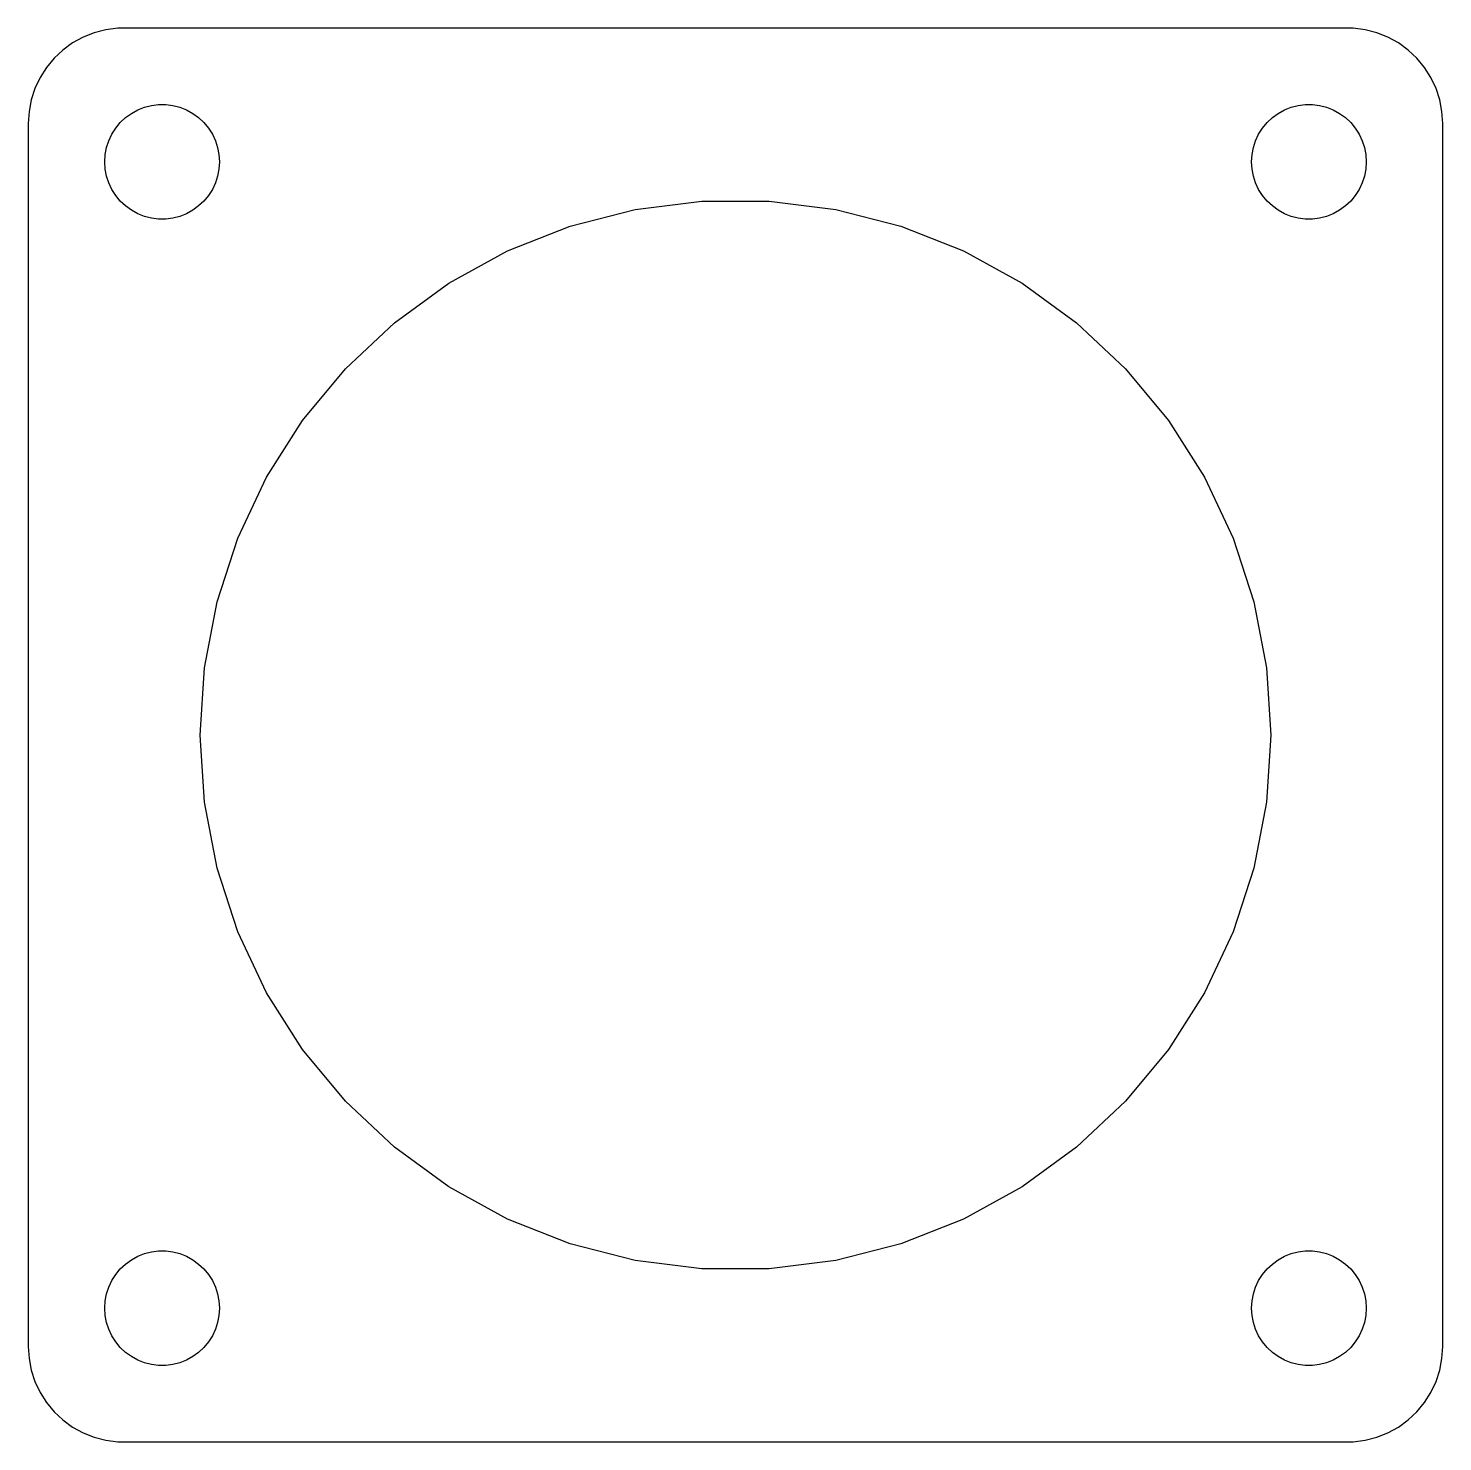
# Model space of a CAD drawing. Header units: metres. Extents: x -37 to 37, y -37 to 37.
import ezdxf

# ---------------------------------------------------------------- set-up
doc = ezdxf.new("R2010")
doc.units = ezdxf.units.M

msp = doc.modelspace()

# ---------------------------------------------------------------- linework, layer by layer
for p, q in [((-34.1289, 36.5241), (-34.6791, 36.2216)), ((-33.5451, 36.7553), (-34.1289, 36.5241)), ((-32.9369, 36.9114), (-33.5451, 36.7553)), ((-32.3139, 36.9901), (-32.9369, 36.9114)), ((32.3139, 36.9901), (-32.3139, 36.9901)), ((32.9369, 36.9114), (32.3139, 36.9901)), ((33.5451, 36.7553), (32.9369, 36.9114)), ((34.1289, 36.5241), (33.5451, 36.7553)), ((34.6791, 36.2216), (34.1289, 36.5241)), ((-35.1871, 35.8526), (-35.6448, 35.4227)), ((-34.6791, 36.2216), (-35.1871, 35.8526)), ((35.1871, 35.8526), (34.6791, 36.2216)), ((35.6448, 35.4227), (35.1871, 35.8526)), ((-36.0451, 34.9389), (-36.3815, 34.4088)), ((-35.6448, 35.4227), (-36.0451, 34.9389)), ((36.0451, 34.9389), (35.6448, 35.4227)), ((36.3815, 34.4088), (36.0451, 34.9389)), ((-36.3815, 34.4088), (-36.6489, 33.8406)), ((36.6489, 33.8406), (36.3815, 34.4088)), ((-36.6489, 33.8406), (-36.8429, 33.2434)), ((36.8429, 33.2434), (36.6489, 33.8406)), ((-36.9606, 32.6267), (-37, 32)), ((-36.8429, 33.2434), (-36.9606, 32.6267)), ((-31.6075, 32.533), (-31.2773, 32.7145)), ((-31.2773, 32.7145), (-30.927, 32.8532)), ((-30.927, 32.8532), (-30.5621, 32.9469)), ((-30.5621, 32.9469), (-30.1884, 32.9941)), ((-30.1884, 32.9941), (-29.8116, 32.9941)), ((-29.8116, 32.9941), (-29.4379, 32.9469)), ((-29.4379, 32.9469), (-29.0729, 32.8532)), ((-29.0729, 32.8532), (-28.7227, 32.7145)), ((-28.7227, 32.7145), (-28.3925, 32.533)), ((28.3925, 32.533), (28.7227, 32.7145)), ((28.7227, 32.7145), (29.0729, 32.8532)), ((29.0729, 32.8532), (29.4379, 32.9469)), ((29.4379, 32.9469), (29.8116, 32.9941)), ((29.8116, 32.9941), (30.1884, 32.9941)), ((30.1884, 32.9941), (30.5621, 32.9469)), ((30.5621, 32.9469), (30.927, 32.8532)), ((30.927, 32.8532), (31.2773, 32.7145)), ((31.2773, 32.7145), (31.6075, 32.533)), ((36.9606, 32.6267), (36.8429, 33.2434)), ((37, 32), (36.9606, 32.6267)), ((-37, 32), (-37, -32)), ((-32.427, 31.7634), (-32.1869, 32.0536)), ((-32.1869, 32.0536), (-31.9123, 32.3115)), ((-31.9123, 32.3115), (-31.6075, 32.533)), ((-28.3925, 32.533), (-28.0877, 32.3115)), ((-28.0877, 32.3115), (-27.8131, 32.0536)), ((-27.8131, 32.0536), (-27.5729, 31.7634)), ((27.5729, 31.7634), (27.8131, 32.0536)), ((27.8131, 32.0536), (28.0877, 32.3115)), ((28.0877, 32.3115), (28.3925, 32.533)), ((31.6075, 32.533), (31.9123, 32.3115)), ((31.9123, 32.3115), (32.1869, 32.0536)), ((32.1869, 32.0536), (32.427, 31.7634)), ((37, -32), (37, 32)), ((-32.9057, 30.7461), (-32.7893, 31.1044)), ((-32.7893, 31.1044), (-32.6289, 31.4453)), ((-32.6289, 31.4453), (-32.427, 31.7634)), ((-27.5729, 31.7634), (-27.3711, 31.4453)), ((-27.3711, 31.4453), (-27.2107, 31.1044)), ((-27.2107, 31.1044), (-27.0942, 30.7461)), ((27.0942, 30.7461), (27.2107, 31.1044)), ((27.2107, 31.1044), (27.3711, 31.4453)), ((27.3711, 31.4453), (27.5729, 31.7634)), ((32.427, 31.7634), (32.6289, 31.4453)), ((32.6289, 31.4453), (32.7893, 31.1044)), ((32.7893, 31.1044), (32.9057, 30.7461)), ((-33, 30), (-32.9763, 30.376)), ((-32.9763, 30.376), (-32.9057, 30.7461)), ((-27.0942, 30.7461), (-27.0237, 30.376)), ((-27.0237, 30.376), (-27, 30)), ((27, 30), (27.0237, 30.376)), ((27.0237, 30.376), (27.0942, 30.7461)), ((32.9057, 30.7461), (32.9763, 30.376)), ((32.9763, 30.376), (33, 30)), ((-32.9763, 29.624), (-33, 30)), ((-32.9057, 29.2539), (-32.9763, 29.624)), ((-27.0237, 29.624), (-27.0942, 29.2539)), ((-27, 30), (-27.0237, 29.624)), ((27.0237, 29.624), (27, 30)), ((27.0942, 29.2539), (27.0237, 29.624)), ((32.9763, 29.624), (32.9057, 29.2539)), ((33, 30), (32.9763, 29.624)), ((-32.7893, 28.8956), (-32.9057, 29.2539)), ((-32.6289, 28.5547), (-32.7893, 28.8956)), ((-27.2107, 28.8956), (-27.3711, 28.5547)), ((-27.0942, 29.2539), (-27.2107, 28.8956)), ((27.2107, 28.8956), (27.0942, 29.2539)), ((27.3711, 28.5547), (27.2107, 28.8956)), ((32.7893, 28.8956), (32.6289, 28.5547)), ((32.9057, 29.2539), (32.7893, 28.8956)), ((-32.427, 28.2366), (-32.6289, 28.5547)), ((-32.1869, 27.9464), (-32.427, 28.2366)), ((-27.5729, 28.2366), (-27.8131, 27.9464)), ((-27.3711, 28.5547), (-27.5729, 28.2366)), ((27.5729, 28.2366), (27.3711, 28.5547)), ((27.8131, 27.9464), (27.5729, 28.2366)), ((32.427, 28.2366), (32.1869, 27.9464)), ((32.6289, 28.5547), (32.427, 28.2366)), ((-31.9123, 27.6884), (-32.1869, 27.9464)), ((-31.6075, 27.467), (-31.9123, 27.6884)), ((-31.2773, 27.2855), (-31.6075, 27.467)), ((-28.3925, 27.467), (-28.7227, 27.2855)), ((-28.0877, 27.6884), (-28.3925, 27.467)), ((-27.8131, 27.9464), (-28.0877, 27.6884)), ((-8.65247, 26.6296), (-5.24667, 27.504)), ((-5.24667, 27.504), (-1.75813, 27.9447)), ((-1.75813, 27.9447), (1.75813, 27.9447)), ((1.75813, 27.9447), (5.24667, 27.504)), ((5.24667, 27.504), (8.65247, 26.6296)), ((28.0877, 27.6884), (27.8131, 27.9464)), ((28.3925, 27.467), (28.0877, 27.6884)), ((28.7227, 27.2855), (28.3925, 27.467)), ((31.6075, 27.467), (31.2773, 27.2855)), ((31.9123, 27.6884), (31.6075, 27.467)), ((32.1869, 27.9464), (31.9123, 27.6884)), ((-30.927, 27.1468), (-31.2773, 27.2855)), ((-30.5621, 27.0531), (-30.927, 27.1468)), ((-30.1884, 27.0059), (-30.5621, 27.0531)), ((-29.8116, 27.0059), (-30.1884, 27.0059)), ((-29.4379, 27.0531), (-29.8116, 27.0059)), ((-29.0729, 27.1468), (-29.4379, 27.0531)), ((-28.7227, 27.2855), (-29.0729, 27.1468)), ((29.0729, 27.1468), (28.7227, 27.2855)), ((29.4379, 27.0531), (29.0729, 27.1468)), ((29.8116, 27.0059), (29.4379, 27.0531)), ((30.1884, 27.0059), (29.8116, 27.0059)), ((30.5621, 27.0531), (30.1884, 27.0059)), ((30.927, 27.1468), (30.5621, 27.0531)), ((31.2773, 27.2855), (30.927, 27.1468)), ((-11.9218, 25.3351), (-8.65247, 26.6296)), ((8.65247, 26.6296), (11.9218, 25.3351)), ((-15.0031, 23.6412), (-11.9218, 25.3351)), ((11.9218, 25.3351), (15.0031, 23.6412)), ((-17.8479, 21.5744), (-15.0031, 23.6412)), ((15.0031, 23.6412), (17.8479, 21.5744)), ((-20.4111, 19.1673), (-17.8479, 21.5744)), ((17.8479, 21.5744), (20.4111, 19.1673)), ((-22.6525, 16.458), (-20.4111, 19.1673)), ((20.4111, 19.1673), (22.6525, 16.458)), ((-24.5366, 13.4891), (-22.6525, 16.458)), ((22.6525, 16.458), (24.5366, 13.4891)), ((-26.0337, 10.3075), (-24.5366, 13.4891)), ((24.5366, 13.4891), (26.0337, 10.3075)), ((-27.1203, 6.9633), (-26.0337, 10.3075)), ((26.0337, 10.3075), (27.1203, 6.9633)), ((-27.7792, 3.50932), (-27.1203, 6.9633)), ((27.1203, 6.9633), (27.7792, 3.50932)), ((-28, 0), (-27.7792, 3.50932)), ((27.7792, 3.50932), (28, 0)), ((-27.7792, -3.50932), (-28, 0)), ((28, 0), (27.7792, -3.50932)), ((-27.1203, -6.9633), (-27.7792, -3.50932)), ((27.7792, -3.50932), (27.1203, -6.9633)), ((-26.0337, -10.3075), (-27.1203, -6.9633)), ((27.1203, -6.9633), (26.0337, -10.3075)), ((-24.5366, -13.4891), (-26.0337, -10.3075)), ((26.0337, -10.3075), (24.5366, -13.4891)), ((-22.6525, -16.458), (-24.5366, -13.4891)), ((24.5366, -13.4891), (22.6525, -16.458)), ((-20.4111, -19.1673), (-22.6525, -16.458)), ((22.6525, -16.458), (20.4111, -19.1673)), ((-17.8479, -21.5744), (-20.4111, -19.1673)), ((20.4111, -19.1673), (17.8479, -21.5744)), ((-15.0031, -23.6412), (-17.8479, -21.5744)), ((17.8479, -21.5744), (15.0031, -23.6412)), ((-11.9218, -25.3351), (-15.0031, -23.6412)), ((15.0031, -23.6412), (11.9218, -25.3351)), ((-8.65247, -26.6296), (-11.9218, -25.3351)), ((11.9218, -25.3351), (8.65247, -26.6296)), ((-5.24667, -27.504), (-8.65247, -26.6296)), ((8.65247, -26.6296), (5.24667, -27.504)), ((-31.6075, -27.467), (-31.2773, -27.2855)), ((-31.2773, -27.2855), (-30.927, -27.1468)), ((-30.927, -27.1468), (-30.5621, -27.0531)), ((-30.5621, -27.0531), (-30.1884, -27.0059)), ((-30.1884, -27.0059), (-29.8116, -27.0059)), ((-29.8116, -27.0059), (-29.4379, -27.0531)), ((-29.4379, -27.0531), (-29.0729, -27.1468)), ((-29.0729, -27.1468), (-28.7227, -27.2855)), ((-28.7227, -27.2855), (-28.3925, -27.467)), ((28.3925, -27.467), (28.7227, -27.2855)), ((28.7227, -27.2855), (29.0729, -27.1468)), ((29.0729, -27.1468), (29.4379, -27.0531)), ((29.4379, -27.0531), (29.8116, -27.0059)), ((29.8116, -27.0059), (30.1884, -27.0059)), ((30.1884, -27.0059), (30.5621, -27.0531)), ((30.5621, -27.0531), (30.927, -27.1468)), ((30.927, -27.1468), (31.2773, -27.2855)), ((31.2773, -27.2855), (31.6075, -27.467)), ((-32.427, -28.2366), (-32.1869, -27.9464)), ((-32.1869, -27.9464), (-31.9123, -27.6884)), ((-31.9123, -27.6884), (-31.6075, -27.467)), ((-28.3925, -27.467), (-28.0877, -27.6884)), ((-28.0877, -27.6884), (-27.8131, -27.9464)), ((-27.8131, -27.9464), (-27.5729, -28.2366)), ((-1.75813, -27.9447), (-5.24667, -27.504)), ((1.75813, -27.9447), (-1.75813, -27.9447)), ((5.24667, -27.504), (1.75813, -27.9447)), ((27.5729, -28.2366), (27.8131, -27.9464)), ((27.8131, -27.9464), (28.0877, -27.6884)), ((28.0877, -27.6884), (28.3925, -27.467)), ((31.6075, -27.467), (31.9123, -27.6884)), ((31.9123, -27.6884), (32.1869, -27.9464)), ((32.1869, -27.9464), (32.427, -28.2366)), ((-32.7893, -28.8956), (-32.6289, -28.5547)), ((-32.6289, -28.5547), (-32.427, -28.2366)), ((-27.5729, -28.2366), (-27.3711, -28.5547)), ((-27.3711, -28.5547), (-27.2107, -28.8956)), ((27.2107, -28.8956), (27.3711, -28.5547)), ((27.3711, -28.5547), (27.5729, -28.2366)), ((32.427, -28.2366), (32.6289, -28.5547)), ((32.6289, -28.5547), (32.7893, -28.8956)), ((-32.9763, -29.624), (-32.9057, -29.2539)), ((-32.9057, -29.2539), (-32.7893, -28.8956)), ((-27.2107, -28.8956), (-27.0942, -29.2539)), ((-27.0942, -29.2539), (-27.0237, -29.624)), ((27.0237, -29.624), (27.0942, -29.2539)), ((27.0942, -29.2539), (27.2107, -28.8956)), ((32.7893, -28.8956), (32.9057, -29.2539)), ((32.9057, -29.2539), (32.9763, -29.624)), ((-33, -30), (-32.9763, -29.624)), ((-32.9763, -30.376), (-33, -30)), ((-27.0237, -29.624), (-27, -30)), ((-27, -30), (-27.0237, -30.376)), ((27, -30), (27.0237, -29.624)), ((27.0237, -30.376), (27, -30)), ((32.9763, -29.624), (33, -30)), ((33, -30), (32.9763, -30.376)), ((-32.9057, -30.7461), (-32.9763, -30.376)), ((-32.7893, -31.1044), (-32.9057, -30.7461)), ((-27.0942, -30.7461), (-27.2107, -31.1044)), ((-27.0237, -30.376), (-27.0942, -30.7461)), ((27.0942, -30.7461), (27.0237, -30.376)), ((27.2107, -31.1044), (27.0942, -30.7461)), ((32.9057, -30.7461), (32.7893, -31.1044)), ((32.9763, -30.376), (32.9057, -30.7461)), ((-32.6289, -31.4453), (-32.7893, -31.1044)), ((-32.427, -31.7634), (-32.6289, -31.4453)), ((-32.1869, -32.0536), (-32.427, -31.7634)), ((-27.5729, -31.7634), (-27.8131, -32.0536)), ((-27.3711, -31.4453), (-27.5729, -31.7634)), ((-27.2107, -31.1044), (-27.3711, -31.4453)), ((27.3711, -31.4453), (27.2107, -31.1044)), ((27.5729, -31.7634), (27.3711, -31.4453)), ((27.8131, -32.0536), (27.5729, -31.7634)), ((32.427, -31.7634), (32.1869, -32.0536)), ((32.6289, -31.4453), (32.427, -31.7634)), ((32.7893, -31.1044), (32.6289, -31.4453)), ((-37, -32), (-36.9606, -32.6267)), ((-31.9123, -32.3115), (-32.1869, -32.0536)), ((-31.6075, -32.533), (-31.9123, -32.3115)), ((-31.2773, -32.7145), (-31.6075, -32.533)), ((-28.3925, -32.533), (-28.7227, -32.7145)), ((-28.0877, -32.3115), (-28.3925, -32.533)), ((-27.8131, -32.0536), (-28.0877, -32.3115)), ((28.0877, -32.3115), (27.8131, -32.0536)), ((28.3925, -32.533), (28.0877, -32.3115)), ((28.7227, -32.7145), (28.3925, -32.533)), ((31.6075, -32.533), (31.2773, -32.7145)), ((31.9123, -32.3115), (31.6075, -32.533)), ((32.1869, -32.0536), (31.9123, -32.3115)), ((36.9606, -32.6267), (37, -32)), ((-36.9606, -32.6267), (-36.8429, -33.2434)), ((-36.8429, -33.2434), (-36.6489, -33.8406)), ((-30.927, -32.8532), (-31.2773, -32.7145)), ((-30.5621, -32.9469), (-30.927, -32.8532)), ((-30.1884, -32.9941), (-30.5621, -32.9469)), ((-29.8116, -32.9941), (-30.1884, -32.9941)), ((-29.4379, -32.9469), (-29.8116, -32.9941)), ((-29.0729, -32.8532), (-29.4379, -32.9469)), ((-28.7227, -32.7145), (-29.0729, -32.8532)), ((29.0729, -32.8532), (28.7227, -32.7145)), ((29.4379, -32.9469), (29.0729, -32.8532)), ((29.8116, -32.9941), (29.4379, -32.9469)), ((30.1884, -32.9941), (29.8116, -32.9941)), ((30.5621, -32.9469), (30.1884, -32.9941)), ((30.927, -32.8532), (30.5621, -32.9469)), ((31.2773, -32.7145), (30.927, -32.8532)), ((36.6489, -33.8406), (36.8429, -33.2434)), ((36.8429, -33.2434), (36.9606, -32.6267)), ((-36.6489, -33.8406), (-36.3815, -34.4088)), ((36.3815, -34.4088), (36.6489, -33.8406)), ((-36.3815, -34.4088), (-36.0451, -34.9389)), ((36.0451, -34.9389), (36.3815, -34.4088)), ((-36.0451, -34.9389), (-35.6448, -35.4227)), ((-35.6448, -35.4227), (-35.1871, -35.8526)), ((35.1871, -35.8526), (35.6448, -35.4227)), ((35.6448, -35.4227), (36.0451, -34.9389)), ((-35.1871, -35.8526), (-34.6791, -36.2216)), ((-34.6791, -36.2216), (-34.1289, -36.5241)), ((34.1289, -36.5241), (34.6791, -36.2216)), ((34.6791, -36.2216), (35.1871, -35.8526)), ((-34.1289, -36.5241), (-33.5451, -36.7553)), ((-33.5451, -36.7553), (-32.9369, -36.9114)), ((-32.9369, -36.9114), (-32.3139, -36.9901)), ((-32.3139, -36.9901), (32.3139, -36.9901)), ((32.3139, -36.9901), (32.9369, -36.9114)), ((32.9369, -36.9114), (33.5451, -36.7553)), ((33.5451, -36.7553), (34.1289, -36.5241))]:
    msp.add_line(p, q)

doc.saveas('drawing.dxf')
